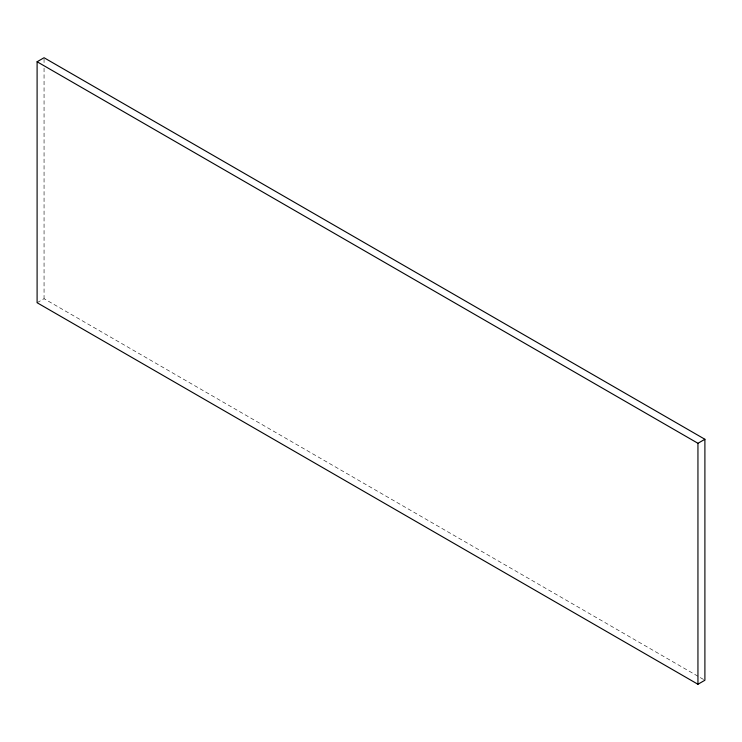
<?xml version="1.0" encoding="UTF-8"?>
<svg xmlns="http://www.w3.org/2000/svg" width="742" height="742" viewBox="0 0 742 742"><rect width="100%" height="100%" fill="white"/><g stroke="black" fill="none" stroke-linecap="round" stroke-linejoin="round"><path stroke-width="0.56" stroke-dasharray="3.71 2.78" d="M37.1 302.727L44.056 298.711L704.9 680.247M44.056 58.896L44.056 63.534M44.056 68.162L44.056 298.711"/><path stroke-width="1.11" d="M37.1 61.753L44.056 57.737L704.9 439.273L704.9 680.247L697.944 684.263L37.1 302.727L37.1 61.753L697.944 443.289L704.9 439.273M697.944 443.289L697.944 684.263"/></g></svg>
